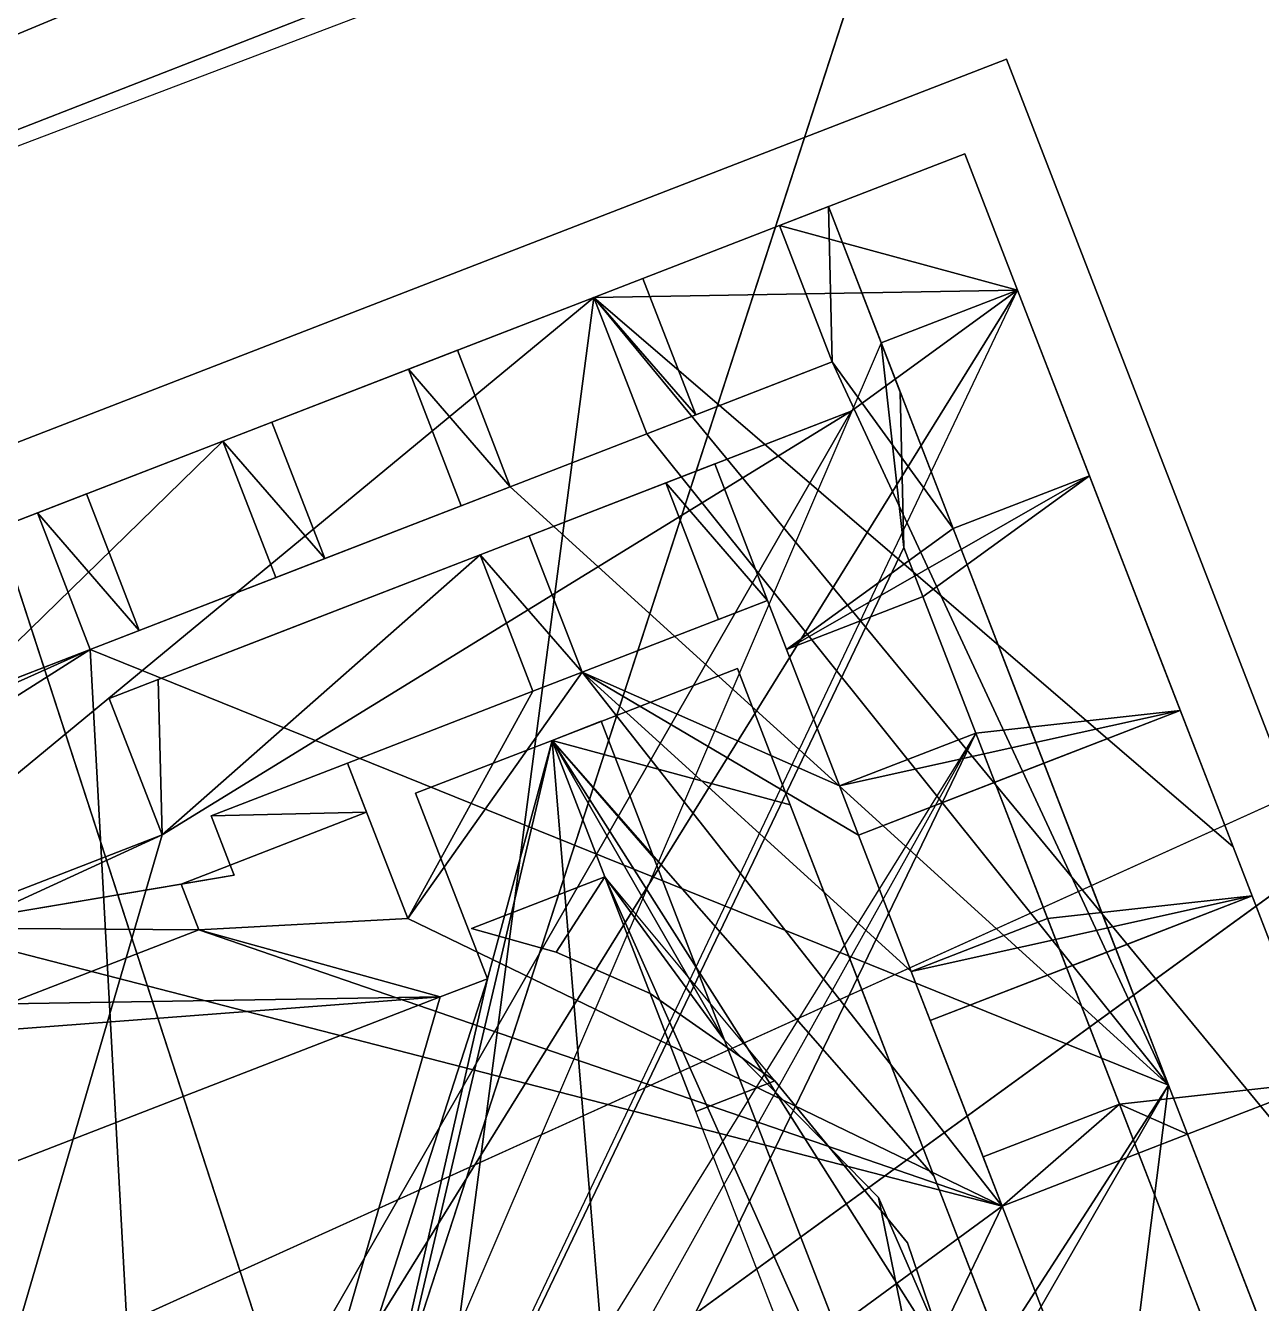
# Model space of a CAD drawing. Header units: metres. Extents: x -113 to 180, y -133 to 86.
# Drawn here: x 120.217 to 120.782, y 45.897 to 46.481 of the extents above; entities that cross this region are included whole.
import ezdxf

# ---------------------------------------------------------------- set-up
doc = ezdxf.new("R2010")
doc.units = ezdxf.units.M
for name, color, linetype, true_color in [('ACERA', 7, 'Continuous', 0xb9b3a6), ('ASFALTO', 7, 'Continuous', 0x4a4b4e), ('BORDILLO', 7, 'Continuous', 0xcfcac0), ('COPA', 7, 'Continuous', 0x4f7f4a)]:
    doc.layers.add(name, color=color, linetype=linetype, true_color=true_color)

msp = doc.modelspace()

# ---------------------------------------------------------------- linework, layer by layer
at = {"layer": 'ACERA'}
for points in [[(72.49342, 39.1486, 73.87171), (109.55781, 50.35848, 71.78796), (126.50847, 57.01641, 70.94765)], [(91.57341, 45.54293, 72.92899), (72.49342, 39.1486, 73.87171), (126.50847, 57.01641, 70.94765)], [(101.96038, 49.38044, 72.29626), (91.57341, 45.54293, 72.92899), (126.50847, 57.01641, 70.94765)], [(103.09775, 38.11919, 72.14243), (138.92901, 51.7671, 70.19543), (142.37574, 55.00692, 70.01166)], [(103.09775, 38.11919, 72.14243), (142.37574, 55.00692, 70.01166), (129.35348, 50.00244, 70.82169)], [(103.09775, 38.11919, 72.14243), (131.2366, 48.79555, 70.68593), (138.92901, 51.7671, 70.19543)], [(129.35348, 50.00244, 70.82169), (105.8202, 41.04454, 72.0143), (101.08349, 38.96424, 72.23164)], [(103.09775, 38.11919, 72.14243), (129.35348, 50.00244, 70.82169), (101.08349, 38.96424, 72.23164)], [(129.35348, 50.00244, 70.82169), (118.80366, 45.99784, 71.37813), (105.8202, 41.04454, 72.0143)], [(129.35348, 50.00244, 70.82169), (124.60346, 48.19962, 71.06756), (118.80366, 45.99784, 71.37813)], [(103.09775, 38.11919, 72.14243), (113.78716, 42.15039, 71.62823), (131.2366, 48.79555, 70.68593)], [(113.78716, 42.15039, 71.49823), (131.2366, 48.79555, 70.55593), (131.2366, 48.79555, 70.68593)], [(113.78716, 42.15039, 71.49823), (131.2366, 48.79555, 70.68593), (113.78716, 42.15039, 71.62823)], [(124.60346, 48.19962, 70.93756), (118.80366, 45.99784, 71.24813), (118.80366, 45.99784, 71.37813)], [(124.60346, 48.19962, 70.93756), (118.80366, 45.99784, 71.37813), (124.60346, 48.19962, 71.06756)], [(121.05231, 45.46789, 71.24231), (120.66582, 46.46594, 71.2752), (119.66777, 46.07945, 71.32792)], [(119.66777, 46.07945, 71.19792), (120.66582, 46.46594, 71.1452), (120.66582, 46.46594, 71.2752)], [(119.66777, 46.07945, 71.19792), (120.66582, 46.46594, 71.2752), (119.66777, 46.07945, 71.32792)], [(120.66582, 46.46594, 71.1452), (121.05231, 45.46789, 71.11231), (121.05231, 45.46789, 71.24231)], [(120.66582, 46.46594, 71.1452), (121.05231, 45.46789, 71.24231), (120.66582, 46.46594, 71.2752)], [(120.67087, 46.3603, 71.27377), (120.64671, 46.42268, 71.27582), (120.56188, 46.38983, 71.2803)], [(120.56188, 46.38983, 71.1503), (120.64671, 46.42268, 71.14582), (120.64671, 46.42268, 71.27582)], [(120.56188, 46.38983, 71.1503), (120.64671, 46.42268, 71.27582), (120.56188, 46.38983, 71.2803)], [(120.64671, 46.42268, 71.14582), (120.67087, 46.3603, 71.14377), (120.67087, 46.3603, 71.27377)], [(120.64671, 46.42268, 71.14582), (120.67087, 46.3603, 71.27377), (120.64671, 46.42268, 71.27582)], [(120.58433, 46.39852, 71.27912), (120.56188, 46.38983, 71.2803), (120.58603, 46.32745, 71.27825)], [(120.56188, 46.38983, 71.1503), (120.58433, 46.39852, 71.14912), (120.58433, 46.39852, 71.27912)], [(120.56188, 46.38983, 71.1503), (120.58433, 46.39852, 71.27912), (120.56188, 46.38983, 71.2803)], [(120.64134, 46.25131, 71.27427), (120.60849, 46.33614, 71.27706), (120.58433, 46.39852, 71.27912)], [(120.64134, 46.25131, 71.27427), (120.58433, 46.39852, 71.27912), (120.58603, 46.32745, 71.27825)], [(120.58433, 46.39852, 71.14912), (120.60849, 46.33614, 71.14706), (120.60849, 46.33614, 71.27706)], [(120.58433, 46.39852, 71.14912), (120.60849, 46.33614, 71.27706), (120.58433, 46.39852, 71.27912)], [(120.67087, 46.3603, 71.27377), (120.56188, 46.38983, 71.2803), (120.47704, 46.35697, 71.28478)], [(120.47704, 46.35697, 71.15478), (120.56188, 46.38983, 71.1503), (120.56188, 46.38983, 71.2803)], [(120.47704, 46.35697, 71.15478), (120.56188, 46.38983, 71.2803), (120.47704, 46.35697, 71.28478)], [(120.58603, 46.32745, 71.14825), (120.56188, 46.38983, 71.1503), (120.56188, 46.38983, 71.2803)], [(120.58603, 46.32745, 71.14825), (120.56188, 46.38983, 71.2803), (120.58603, 46.32745, 71.27825)], [(120.52365, 46.30329, 71.28154), (120.4995, 46.36567, 71.2836), (120.47704, 46.35697, 71.28478)], [(120.47704, 46.35697, 71.15478), (120.4995, 46.36567, 71.1536), (120.4995, 46.36567, 71.2836)], [(120.47704, 46.35697, 71.15478), (120.4995, 46.36567, 71.2836), (120.47704, 46.35697, 71.28478)], [(120.4995, 46.36567, 71.1536), (120.52365, 46.30329, 71.15154), (120.52365, 46.30329, 71.28154)], [(120.4995, 46.36567, 71.1536), (120.52365, 46.30329, 71.28154), (120.4995, 46.36567, 71.2836)], [(120.67087, 46.3603, 71.27377), (120.59473, 46.30499, 71.27751), (120.06835, 45.38957, 71.29757)], [(120.67087, 46.3603, 71.27377), (120.06835, 45.38957, 71.29757), (120.13175, 45.22584, 71.29218)], [(120.76942, 46.1058, 71.26538), (120.67087, 46.3603, 71.27377), (120.47704, 46.35697, 71.28478)], [(120.59473, 46.30499, 71.14751), (120.67087, 46.3603, 71.14377), (120.67087, 46.3603, 71.27377)], [(120.59473, 46.30499, 71.14751), (120.67087, 46.3603, 71.27377), (120.59473, 46.30499, 71.27751)], [(120.67087, 46.3603, 71.14377), (120.60849, 46.33614, 71.14706), (120.60849, 46.33614, 71.27706)], [(120.67087, 46.3603, 71.14377), (120.60849, 46.33614, 71.27706), (120.67087, 46.3603, 71.27377)], [(120.76942, 46.1058, 71.26538), (120.70372, 46.27546, 71.27097), (120.67087, 46.3603, 71.27377)], [(120.67087, 46.3603, 71.14377), (120.70372, 46.27546, 71.14097), (120.70372, 46.27546, 71.27097)], [(120.67087, 46.3603, 71.14377), (120.70372, 46.27546, 71.27097), (120.67087, 46.3603, 71.27377)], [(120.47704, 46.35697, 71.28478), (120.30737, 46.29127, 71.29375), (119.80959, 45.80584, 71.31686)], [(119.80959, 45.80584, 71.31686), (120.32787, 45.22322, 71.28097), (120.47704, 46.35697, 71.28478)], [(120.47704, 46.35697, 71.28478), (120.39221, 46.32412, 71.28926), (120.30737, 46.29127, 71.29375)], [(120.32787, 45.22322, 71.28097), (120.84479, 45.91118, 71.25897), (120.47704, 46.35697, 71.28478)], [(120.39221, 46.32412, 71.15926), (120.47704, 46.35697, 71.15478), (120.47704, 46.35697, 71.28478)], [(120.39221, 46.32412, 71.15926), (120.47704, 46.35697, 71.28478), (120.39221, 46.32412, 71.28926)], [(120.84479, 45.91118, 71.25897), (120.76942, 46.1058, 71.26538), (120.47704, 46.35697, 71.28478)], [(120.52365, 46.30329, 71.28154), (120.47704, 46.35697, 71.28478), (120.5012, 46.2946, 71.28273)], [(120.5012, 46.2946, 71.15273), (120.47704, 46.35697, 71.15478), (120.47704, 46.35697, 71.28478)], [(120.5012, 46.2946, 71.15273), (120.47704, 46.35697, 71.28478), (120.5012, 46.2946, 71.28273)], [(120.61888, 46.24261, 71.27545), (120.60849, 46.33614, 71.27706), (120.13175, 45.22584, 71.29218)], [(120.60849, 46.33614, 71.14706), (120.64134, 46.25131, 71.14427), (120.64134, 46.25131, 71.27427)], [(120.60849, 46.33614, 71.14706), (120.64134, 46.25131, 71.27427), (120.60849, 46.33614, 71.27706)], [(120.61888, 46.24261, 71.27545), (120.61718, 46.31369, 71.27632), (120.60849, 46.33614, 71.27706)], [(120.60849, 46.33614, 71.14706), (120.61718, 46.31369, 71.14632), (120.61718, 46.31369, 71.27632)], [(120.60849, 46.33614, 71.14706), (120.61718, 46.31369, 71.27632), (120.60849, 46.33614, 71.27706)], [(120.43882, 46.27044, 71.28602), (120.41466, 46.33282, 71.28808), (120.39221, 46.32412, 71.28926)], [(120.39221, 46.32412, 71.15926), (120.41466, 46.33282, 71.15808), (120.41466, 46.33282, 71.28808)], [(120.39221, 46.32412, 71.15926), (120.41466, 46.33282, 71.28808), (120.39221, 46.32412, 71.28926)], [(120.41466, 46.33282, 71.15808), (120.43882, 46.27044, 71.15602), (120.43882, 46.27044, 71.28602)], [(120.41466, 46.33282, 71.15808), (120.43882, 46.27044, 71.28602), (120.41466, 46.33282, 71.28808)], [(120.30737, 46.29127, 71.16375), (120.39221, 46.32412, 71.15926), (120.39221, 46.32412, 71.28926)], [(120.30737, 46.29127, 71.16375), (120.39221, 46.32412, 71.28926), (120.30737, 46.29127, 71.29375)], [(120.43882, 46.27044, 71.28602), (120.39221, 46.32412, 71.28926), (120.41636, 46.26174, 71.28721)], [(120.41636, 46.26174, 71.15721), (120.39221, 46.32412, 71.15926), (120.39221, 46.32412, 71.28926)], [(120.41636, 46.26174, 71.15721), (120.39221, 46.32412, 71.28926), (120.41636, 46.26174, 71.28721)], [(120.58603, 46.32745, 71.27825), (120.52365, 46.30329, 71.28154), (120.5012, 46.2946, 71.28273)], [(120.73989, 45.99681, 71.26588), (120.58603, 46.32745, 71.27825), (120.5012, 46.2946, 71.28273)], [(120.52365, 46.30329, 71.15154), (120.58603, 46.32745, 71.14825), (120.58603, 46.32745, 71.27825)], [(120.52365, 46.30329, 71.15154), (120.58603, 46.32745, 71.27825), (120.52365, 46.30329, 71.28154)], [(120.73989, 45.99681, 71.26588), (120.64134, 46.25131, 71.27427), (120.58603, 46.32745, 71.27825)], [(120.61718, 46.31369, 71.14632), (120.61888, 46.24261, 71.14545), (120.61888, 46.24261, 71.27545)], [(120.61718, 46.31369, 71.14632), (120.61888, 46.24261, 71.27545), (120.61718, 46.31369, 71.27632)], [(120.59473, 46.30499, 71.27751), (120.27955, 46.11121, 71.29337), (120.06835, 45.38957, 71.29757)], [(120.59473, 46.30499, 71.27751), (120.42506, 46.23929, 71.28647), (120.27955, 46.11121, 71.29337)], [(120.59473, 46.30499, 71.27751), (120.50989, 46.27214, 71.28199), (120.42506, 46.23929, 71.28647)], [(120.50989, 46.27214, 71.15199), (120.59473, 46.30499, 71.14751), (120.59473, 46.30499, 71.27751)], [(120.50989, 46.27214, 71.15199), (120.59473, 46.30499, 71.27751), (120.50989, 46.27214, 71.28199)], [(120.35398, 46.23759, 71.2905), (120.32983, 46.29997, 71.29256), (120.30737, 46.29127, 71.29375)], [(120.30737, 46.29127, 71.16375), (120.32983, 46.29997, 71.16256), (120.32983, 46.29997, 71.29256)], [(120.30737, 46.29127, 71.16375), (120.32983, 46.29997, 71.29256), (120.30737, 46.29127, 71.29375)], [(120.32983, 46.29997, 71.16256), (120.35398, 46.23759, 71.1605), (120.35398, 46.23759, 71.2905)], [(120.32983, 46.29997, 71.16256), (120.35398, 46.23759, 71.2905), (120.32983, 46.29997, 71.29256)], [(120.73989, 45.99681, 71.26588), (120.5012, 46.2946, 71.28273), (120.43882, 46.27044, 71.28602)], [(120.43882, 46.27044, 71.15602), (120.5012, 46.2946, 71.15273), (120.5012, 46.2946, 71.28273)], [(120.43882, 46.27044, 71.15602), (120.5012, 46.2946, 71.28273), (120.43882, 46.27044, 71.28602)], [(120.30737, 46.29127, 71.29375), (120.11275, 46.21591, 71.30402), (119.80959, 45.80584, 71.31686)], [(120.30737, 46.29127, 71.29375), (120.22254, 46.25842, 71.29823), (120.11275, 46.21591, 71.30402)], [(120.22254, 46.25842, 71.16823), (120.30737, 46.29127, 71.16375), (120.30737, 46.29127, 71.29375)], [(120.22254, 46.25842, 71.16823), (120.30737, 46.29127, 71.29375), (120.22254, 46.25842, 71.29823)], [(120.35398, 46.23759, 71.2905), (120.30737, 46.29127, 71.29375), (120.33153, 46.22889, 71.29169)], [(120.33153, 46.22889, 71.16169), (120.30737, 46.29127, 71.16375), (120.30737, 46.29127, 71.29375)], [(120.33153, 46.22889, 71.16169), (120.30737, 46.29127, 71.29375), (120.33153, 46.22889, 71.29169)], [(120.5565, 46.21846, 71.27875), (120.53235, 46.28084, 71.2808), (120.50989, 46.27214, 71.28199)], [(120.53235, 46.28084, 71.1508), (120.50989, 46.27214, 71.15199), (120.50989, 46.27214, 71.28199)], [(120.53235, 46.28084, 71.1508), (120.50989, 46.27214, 71.28199), (120.53235, 46.28084, 71.2808)], [(120.5565, 46.21846, 71.14875), (120.53235, 46.28084, 71.1508), (120.53235, 46.28084, 71.2808)], [(120.5565, 46.21846, 71.14875), (120.53235, 46.28084, 71.2808), (120.5565, 46.21846, 71.27875)], [(120.42506, 46.23929, 71.15647), (120.50989, 46.27214, 71.15199), (120.50989, 46.27214, 71.28199)], [(120.42506, 46.23929, 71.15647), (120.50989, 46.27214, 71.28199), (120.42506, 46.23929, 71.28647)], [(120.50989, 46.27214, 71.28199), (120.53405, 46.20976, 71.27993), (120.5565, 46.21846, 71.27875)], [(120.50989, 46.27214, 71.15199), (120.53405, 46.20976, 71.14993), (120.53405, 46.20976, 71.27993)], [(120.50989, 46.27214, 71.15199), (120.53405, 46.20976, 71.27993), (120.50989, 46.27214, 71.28199)], [(120.70372, 46.27546, 71.27097), (120.64134, 46.25131, 71.27427), (120.5652, 46.196, 71.27801)], [(120.5652, 46.196, 71.27801), (120.62758, 46.22016, 71.27471), (120.70372, 46.27546, 71.27097)], [(120.62758, 46.22016, 71.14471), (120.70372, 46.27546, 71.14097), (120.70372, 46.27546, 71.27097)], [(120.62758, 46.22016, 71.14471), (120.70372, 46.27546, 71.27097), (120.62758, 46.22016, 71.27471)], [(120.70372, 46.27546, 71.14097), (120.64134, 46.25131, 71.14427), (120.64134, 46.25131, 71.27427)], [(120.70372, 46.27546, 71.14097), (120.64134, 46.25131, 71.27427), (120.70372, 46.27546, 71.27097)], [(120.76942, 46.1058, 71.26538), (120.73657, 46.19063, 71.26817), (120.70372, 46.27546, 71.27097)], [(120.70372, 46.27546, 71.14097), (120.73657, 46.19063, 71.13817), (120.73657, 46.19063, 71.26817)], [(120.70372, 46.27546, 71.14097), (120.73657, 46.19063, 71.26817), (120.70372, 46.27546, 71.27097)], [(120.26915, 46.20474, 71.29498), (120.24499, 46.26712, 71.29704), (120.22254, 46.25842, 71.29823)], [(120.22254, 46.25842, 71.16823), (120.24499, 46.26712, 71.16704), (120.24499, 46.26712, 71.29704)], [(120.22254, 46.25842, 71.16823), (120.24499, 46.26712, 71.29704), (120.22254, 46.25842, 71.29823)], [(120.24499, 46.26712, 71.16704), (120.26915, 46.20474, 71.16498), (120.26915, 46.20474, 71.29498)], [(120.24499, 46.26712, 71.16704), (120.26915, 46.20474, 71.29498), (120.24499, 46.26712, 71.29704)], [(120.43882, 46.27044, 71.28602), (120.26915, 46.20474, 71.29498), (120.24669, 46.19604, 71.29617)], [(120.73989, 45.99681, 71.26588), (120.43882, 46.27044, 71.28602), (120.24669, 46.19604, 71.29617)], [(120.43882, 46.27044, 71.28602), (120.35398, 46.23759, 71.2905), (120.26915, 46.20474, 71.29498)], [(120.43882, 46.27044, 71.28602), (120.41636, 46.26174, 71.28721), (120.35398, 46.23759, 71.2905)], [(120.35398, 46.23759, 71.1605), (120.41636, 46.26174, 71.15721), (120.41636, 46.26174, 71.28721)], [(120.35398, 46.23759, 71.1605), (120.41636, 46.26174, 71.28721), (120.35398, 46.23759, 71.2905)], [(120.11275, 46.21591, 71.17402), (120.22254, 46.25842, 71.16823), (120.22254, 46.25842, 71.29823)], [(120.11275, 46.21591, 71.17402), (120.22254, 46.25842, 71.29823), (120.11275, 46.21591, 71.30402)], [(120.26915, 46.20474, 71.29498), (120.22254, 46.25842, 71.29823), (120.24669, 46.19604, 71.29617)], [(120.24669, 46.19604, 71.16617), (120.22254, 46.25842, 71.16823), (120.22254, 46.25842, 71.29823)], [(120.24669, 46.19604, 71.16617), (120.22254, 46.25842, 71.29823), (120.24669, 46.19604, 71.29617)], [(120.47167, 46.18561, 71.28323), (120.44751, 46.24798, 71.28528), (120.42506, 46.23929, 71.28647)], [(120.42506, 46.23929, 71.15647), (120.44751, 46.24798, 71.15528), (120.44751, 46.24798, 71.28528)], [(120.42506, 46.23929, 71.15647), (120.44751, 46.24798, 71.28528), (120.42506, 46.23929, 71.28647)], [(120.44751, 46.24798, 71.15528), (120.47167, 46.18561, 71.15323), (120.47167, 46.18561, 71.28323)], [(120.44751, 46.24798, 71.15528), (120.47167, 46.18561, 71.28323), (120.44751, 46.24798, 71.28528)], [(120.64134, 46.25131, 71.14427), (120.5652, 46.196, 71.14801), (120.5652, 46.196, 71.27801)], [(120.64134, 46.25131, 71.14427), (120.5652, 46.196, 71.27801), (120.64134, 46.25131, 71.27427)], [(120.73989, 45.99681, 71.26588), (120.67419, 46.16647, 71.27147), (120.64134, 46.25131, 71.27427)], [(120.64134, 46.25131, 71.14427), (120.67419, 46.16647, 71.14147), (120.67419, 46.16647, 71.27147)], [(120.64134, 46.25131, 71.14427), (120.67419, 46.16647, 71.27147), (120.64134, 46.25131, 71.27427)], [(120.65173, 46.15778, 71.27266), (120.61888, 46.24261, 71.27545), (120.13175, 45.22584, 71.29218)], [(120.61888, 46.24261, 71.14545), (120.65173, 46.15778, 71.14266), (120.65173, 46.15778, 71.27266)], [(120.61888, 46.24261, 71.14545), (120.65173, 46.15778, 71.27266), (120.61888, 46.24261, 71.27545)], [(120.35398, 46.23759, 71.2905), (120.33153, 46.22889, 71.29169), (120.26915, 46.20474, 71.29498)], [(120.42506, 46.23929, 71.28647), (120.34022, 46.20644, 71.29095), (120.27785, 46.18228, 71.29424)], [(120.42506, 46.23929, 71.28647), (120.27785, 46.18228, 71.29424), (120.27955, 46.11121, 71.29337)], [(120.34022, 46.20644, 71.16095), (120.42506, 46.23929, 71.15647), (120.42506, 46.23929, 71.28647)], [(120.34022, 46.20644, 71.16095), (120.42506, 46.23929, 71.28647), (120.34022, 46.20644, 71.29095)], [(120.47167, 46.18561, 71.28323), (120.42506, 46.23929, 71.28647), (120.44921, 46.17691, 71.28441)], [(120.44921, 46.17691, 71.15441), (120.42506, 46.23929, 71.15647), (120.42506, 46.23929, 71.28647)], [(120.44921, 46.17691, 71.15441), (120.42506, 46.23929, 71.28647), (120.44921, 46.17691, 71.28441)], [(120.26915, 46.20474, 71.16498), (120.33153, 46.22889, 71.16169), (120.33153, 46.22889, 71.29169)], [(120.26915, 46.20474, 71.16498), (120.33153, 46.22889, 71.29169), (120.26915, 46.20474, 71.29498)], [(120.58936, 46.13362, 71.27595), (120.5565, 46.21846, 71.27875), (120.47167, 46.18561, 71.28323)], [(120.47167, 46.18561, 71.15323), (120.5565, 46.21846, 71.14875), (120.5565, 46.21846, 71.27875)], [(120.47167, 46.18561, 71.15323), (120.5565, 46.21846, 71.27875), (120.47167, 46.18561, 71.28323)], [(120.53405, 46.20976, 71.14993), (120.5565, 46.21846, 71.14875), (120.5565, 46.21846, 71.27875)], [(120.53405, 46.20976, 71.14993), (120.5565, 46.21846, 71.27875), (120.53405, 46.20976, 71.27993)], [(120.5565, 46.21846, 71.14875), (120.58936, 46.13362, 71.14595), (120.58936, 46.13362, 71.27595)], [(120.5565, 46.21846, 71.14875), (120.58936, 46.13362, 71.27595), (120.5565, 46.21846, 71.27875)], [(120.5652, 46.196, 71.14801), (120.62758, 46.22016, 71.14471), (120.62758, 46.22016, 71.27471)], [(120.5652, 46.196, 71.14801), (120.62758, 46.22016, 71.27471), (120.5652, 46.196, 71.27801)], [(120.27785, 46.18228, 71.16424), (120.34022, 46.20644, 71.16095), (120.34022, 46.20644, 71.29095)], [(120.27785, 46.18228, 71.16424), (120.34022, 46.20644, 71.29095), (120.27785, 46.18228, 71.29424)], [(120.24669, 46.19604, 71.29617), (120.05207, 46.12068, 71.30645), (119.73519, 45.99796, 71.32319)], [(120.24669, 46.19604, 71.29617), (119.73519, 45.99796, 71.32319), (119.82872, 46.00836, 71.31797)], [(120.24669, 46.19604, 71.29617), (119.82872, 46.00836, 71.31797), (119.85288, 45.94598, 71.31591)], [(120.24669, 46.19604, 71.29617), (119.85288, 45.94598, 71.31591), (120.29502, 45.30806, 71.28376)], [(120.24669, 46.19604, 71.29617), (120.13691, 46.15353, 71.30197), (120.05207, 46.12068, 71.30645)], [(120.13691, 46.15353, 71.17197), (120.24669, 46.19604, 71.16617), (120.24669, 46.19604, 71.29617)], [(120.13691, 46.15353, 71.17197), (120.24669, 46.19604, 71.29617), (120.13691, 46.15353, 71.30197)], [(120.29502, 45.30806, 71.28376), (120.73989, 45.99681, 71.26588), (120.24669, 46.19604, 71.29617)], [(120.73657, 46.19063, 71.13817), (120.76942, 46.1058, 71.13538), (120.76942, 46.1058, 71.26538)], [(120.73657, 46.19063, 71.13817), (120.76942, 46.1058, 71.26538), (120.73657, 46.19063, 71.26817)], [(120.47167, 46.18561, 71.28323), (120.44921, 46.17691, 71.28441), (120.3919, 46.073, 71.28655)], [(120.66376, 45.9415, 71.26962), (120.47167, 46.18561, 71.28323), (120.3919, 46.073, 71.28655)], [(120.5669, 46.12493, 71.27714), (120.54274, 46.18731, 71.27919), (120.45791, 46.15445, 71.28367)], [(120.45791, 46.15445, 71.15367), (120.54274, 46.18731, 71.14919), (120.54274, 46.18731, 71.27919)], [(120.45791, 46.15445, 71.15367), (120.54274, 46.18731, 71.27919), (120.45791, 46.15445, 71.28367)], [(120.59805, 46.11117, 71.27521), (120.58936, 46.13362, 71.27595), (120.47167, 46.18561, 71.28323)], [(120.62221, 46.04879, 71.27315), (120.59805, 46.11117, 71.27521), (120.47167, 46.18561, 71.28323)], [(120.66376, 45.9415, 71.26962), (120.62221, 46.04879, 71.27315), (120.47167, 46.18561, 71.28323)], [(120.54274, 46.18731, 71.14919), (120.5669, 46.12493, 71.14714), (120.5669, 46.12493, 71.27714)], [(120.54274, 46.18731, 71.14919), (120.5669, 46.12493, 71.27714), (120.54274, 46.18731, 71.27919)], [(120.27785, 46.18228, 71.29424), (120.25539, 46.17358, 71.29543), (120.27955, 46.11121, 71.29337)], [(120.25539, 46.17358, 71.16543), (120.27785, 46.18228, 71.16424), (120.27785, 46.18228, 71.29424)], [(120.25539, 46.17358, 71.16543), (120.27785, 46.18228, 71.29424), (120.25539, 46.17358, 71.29543)], [(120.27955, 46.11121, 71.16337), (120.25539, 46.17358, 71.16543), (120.25539, 46.17358, 71.29543)], [(120.27955, 46.11121, 71.16337), (120.25539, 46.17358, 71.29543), (120.27955, 46.11121, 71.29337)], [(120.44921, 46.17691, 71.28441), (120.36438, 46.14406, 71.28889), (120.3919, 46.073, 71.28655)], [(120.36438, 46.14406, 71.15889), (120.44921, 46.17691, 71.15441), (120.44921, 46.17691, 71.28441)], [(120.36438, 46.14406, 71.15889), (120.44921, 46.17691, 71.28441), (120.36438, 46.14406, 71.28889)], [(120.74527, 46.16817, 71.26743), (120.65173, 46.15778, 71.27266), (120.58936, 46.13362, 71.27595)], [(120.59805, 46.11117, 71.27521), (120.74527, 46.16817, 71.26743), (120.58936, 46.13362, 71.27595)], [(120.59805, 46.11117, 71.27521), (120.68289, 46.14402, 71.27073), (120.74527, 46.16817, 71.26743)], [(120.65173, 46.15778, 71.14266), (120.74527, 46.16817, 71.13743), (120.74527, 46.16817, 71.26743)], [(120.65173, 46.15778, 71.14266), (120.74527, 46.16817, 71.26743), (120.65173, 46.15778, 71.27266)], [(120.73989, 45.99681, 71.26588), (120.70704, 46.08164, 71.26867), (120.67419, 46.16647, 71.27147)], [(120.67419, 46.16647, 71.14147), (120.70704, 46.08164, 71.13867), (120.70704, 46.08164, 71.26867)], [(120.67419, 46.16647, 71.14147), (120.70704, 46.08164, 71.26867), (120.67419, 46.16647, 71.27147)], [(120.74527, 46.16817, 71.13743), (120.68289, 46.14402, 71.14073), (120.68289, 46.14402, 71.27073)], [(120.74527, 46.16817, 71.13743), (120.68289, 46.14402, 71.27073), (120.74527, 46.16817, 71.26743)], [(120.50452, 46.10077, 71.28043), (120.48037, 46.16315, 71.28249), (120.45791, 46.15445, 71.28367)], [(120.45791, 46.15445, 71.15367), (120.48037, 46.16315, 71.15249), (120.48037, 46.16315, 71.28249)], [(120.45791, 46.15445, 71.15367), (120.48037, 46.16315, 71.28249), (120.45791, 46.15445, 71.28367)], [(120.48037, 46.16315, 71.15249), (120.50452, 46.10077, 71.15043), (120.50452, 46.10077, 71.28043)], [(120.48037, 46.16315, 71.15249), (120.50452, 46.10077, 71.28043), (120.48037, 46.16315, 71.28249)], [(120.04921, 45.18705, 71.29646), (120.27087, 45.37044, 71.28582), (120.65173, 46.15778, 71.27266)], [(120.27087, 45.37044, 71.28582), (120.82566, 45.70865, 71.25785), (120.65173, 46.15778, 71.27266)], [(120.29904, 45.4789, 71.28539), (120.51108, 45.5133, 71.27367), (120.45791, 46.15445, 71.28367)], [(120.29904, 45.4789, 71.28539), (120.45791, 46.15445, 71.28367), (120.42838, 46.04546, 71.28417)], [(120.45791, 46.15445, 71.28367), (120.39553, 46.1303, 71.28697), (120.42838, 46.04546, 71.28417)], [(120.39553, 46.1303, 71.15697), (120.45791, 46.15445, 71.15367), (120.45791, 46.15445, 71.28367)], [(120.39553, 46.1303, 71.15697), (120.45791, 46.15445, 71.28367), (120.39553, 46.1303, 71.28697)], [(120.6326, 45.95526, 71.27155), (120.5669, 46.12493, 71.27714), (120.45791, 46.15445, 71.28367)], [(120.70797, 45.76064, 71.26513), (120.6326, 45.95526, 71.27155), (120.45791, 46.15445, 71.28367)], [(120.51108, 45.5133, 71.27367), (120.70797, 45.76064, 71.26513), (120.45791, 46.15445, 71.28367)], [(120.53685, 46.01729, 71.27768), (120.50452, 46.10077, 71.28043), (120.45791, 46.15445, 71.28367)], [(120.53685, 46.01729, 71.27768), (120.45791, 46.15445, 71.28367), (120.48207, 46.09208, 71.28162)], [(120.48207, 46.09208, 71.15162), (120.45791, 46.15445, 71.15367), (120.45791, 46.15445, 71.28367)], [(120.48207, 46.09208, 71.15162), (120.45791, 46.15445, 71.28367), (120.48207, 46.09208, 71.28162)], [(120.58936, 46.13362, 71.14595), (120.65173, 46.15778, 71.14266), (120.65173, 46.15778, 71.27266)], [(120.58936, 46.13362, 71.14595), (120.65173, 46.15778, 71.27266), (120.58936, 46.13362, 71.27595)], [(120.75995, 45.87832, 71.26345), (120.68459, 46.07294, 71.26986), (120.65173, 46.15778, 71.27266)], [(120.82566, 45.70865, 71.25785), (120.75995, 45.87832, 71.26345), (120.65173, 46.15778, 71.27266)], [(120.65173, 46.15778, 71.14266), (120.68459, 46.07294, 71.13986), (120.68459, 46.07294, 71.26986)], [(120.65173, 46.15778, 71.14266), (120.68459, 46.07294, 71.26986), (120.65173, 46.15778, 71.27266)], [(120.37308, 46.1216, 71.28815), (120.36438, 46.14406, 71.28889), (120.302, 46.1199, 71.29219)], [(120.36438, 46.14406, 71.15889), (120.302, 46.1199, 71.16219), (120.302, 46.1199, 71.29219)], [(120.36438, 46.14406, 71.15889), (120.302, 46.1199, 71.29219), (120.36438, 46.14406, 71.28889)], [(120.37308, 46.1216, 71.15815), (120.36438, 46.14406, 71.15889), (120.36438, 46.14406, 71.28889)], [(120.37308, 46.1216, 71.15815), (120.36438, 46.14406, 71.28889), (120.37308, 46.1216, 71.28815)], [(120.3919, 46.073, 71.15655), (120.36438, 46.14406, 71.15889), (120.36438, 46.14406, 71.28889)], [(120.3919, 46.073, 71.15655), (120.36438, 46.14406, 71.28889), (120.3919, 46.073, 71.28655)], [(120.68289, 46.14402, 71.14073), (120.59805, 46.11117, 71.14521), (120.59805, 46.11117, 71.27521)], [(120.68289, 46.14402, 71.14073), (120.59805, 46.11117, 71.27521), (120.68289, 46.14402, 71.27073)], [(120.42838, 46.04546, 71.15417), (120.39553, 46.1303, 71.15697), (120.39553, 46.1303, 71.28697)], [(120.42838, 46.04546, 71.15417), (120.39553, 46.1303, 71.28697), (120.42838, 46.04546, 71.28417)], [(120.6326, 45.95526, 71.27155), (120.59975, 46.04009, 71.27434), (120.5669, 46.12493, 71.27714)], [(120.5669, 46.12493, 71.14714), (120.59975, 46.04009, 71.14434), (120.59975, 46.04009, 71.27434)], [(120.5669, 46.12493, 71.14714), (120.59975, 46.04009, 71.27434), (120.5669, 46.12493, 71.27714)], [(120.302, 46.1199, 71.29219), (120.3107, 46.09745, 71.29145), (120.37308, 46.1216, 71.28815)], [(120.302, 46.1199, 71.16219), (120.3107, 46.09745, 71.16145), (120.3107, 46.09745, 71.29145)], [(120.302, 46.1199, 71.16219), (120.3107, 46.09745, 71.29145), (120.302, 46.1199, 71.29219)], [(120.3107, 46.09745, 71.16145), (120.37308, 46.1216, 71.15815), (120.37308, 46.1216, 71.28815)], [(120.3107, 46.09745, 71.16145), (120.37308, 46.1216, 71.28815), (120.3107, 46.09745, 71.29145)], [(120.27955, 46.11121, 71.29337), (120.19222, 46.07739, 71.29799), (119.92395, 45.94768, 71.31188)], [(120.27955, 46.11121, 71.29337), (119.92395, 45.94768, 71.31188), (120.06835, 45.38957, 71.29757)], [(120.19222, 46.07739, 71.16799), (120.27955, 46.11121, 71.16337), (120.27955, 46.11121, 71.29337)], [(120.19222, 46.07739, 71.16799), (120.27955, 46.11121, 71.29337), (120.19222, 46.07739, 71.29799)], [(120.59805, 46.11117, 71.14521), (120.62221, 46.04879, 71.14315), (120.62221, 46.04879, 71.27315)], [(120.59805, 46.11117, 71.14521), (120.62221, 46.04879, 71.27315), (120.59805, 46.11117, 71.27521)], [(120.84479, 45.91118, 71.25897), (120.80227, 46.02096, 71.26258), (120.76942, 46.1058, 71.26538)], [(120.76942, 46.1058, 71.13538), (120.80227, 46.02096, 71.13258), (120.80227, 46.02096, 71.26258)], [(120.76942, 46.1058, 71.13538), (120.80227, 46.02096, 71.26258), (120.76942, 46.1058, 71.26538)], [(120.3107, 46.09745, 71.16145), (120.28824, 46.08875, 71.16263), (120.28824, 46.08875, 71.29263)], [(120.3107, 46.09745, 71.16145), (120.28824, 46.08875, 71.29263), (120.3107, 46.09745, 71.29145)], [(120.31248, 46.09285, 71.1613), (120.3107, 46.09745, 71.16145), (120.3107, 46.09745, 71.29145)], [(120.31248, 46.09285, 71.1613), (120.3107, 46.09745, 71.29145), (120.31248, 46.09285, 71.2913)], [(120.50452, 46.10077, 71.15043), (120.53685, 46.01729, 71.14768), (120.53685, 46.01729, 71.27768)], [(120.50452, 46.10077, 71.15043), (120.53685, 46.01729, 71.27768), (120.50452, 46.10077, 71.28043)], [(120.31248, 46.09285, 71.2913), (120.16976, 46.06869, 71.29917), (120.28824, 46.08875, 71.29263)], [(120.16976, 46.06869, 71.16917), (120.31248, 46.09285, 71.1613), (120.31248, 46.09285, 71.2913)], [(120.16976, 46.06869, 71.16917), (120.31248, 46.09285, 71.2913), (120.16976, 46.06869, 71.29917)], [(120.48207, 46.09208, 71.28162), (120.42104, 46.06844, 71.28484), (120.45986, 46.05765, 71.28251)], [(120.42104, 46.06844, 71.15484), (120.48207, 46.09208, 71.15162), (120.48207, 46.09208, 71.28162)], [(120.42104, 46.06844, 71.15484), (120.48207, 46.09208, 71.28162), (120.42104, 46.06844, 71.28484)], [(120.48207, 46.09208, 71.28162), (120.45986, 46.05765, 71.28251), (120.50273, 46.03872, 71.27986)], [(120.48207, 46.09208, 71.28162), (120.50273, 46.03872, 71.27986), (120.55984, 45.99881, 71.27617)], [(120.67844, 45.65165, 71.26563), (120.53685, 46.01729, 71.27768), (120.48207, 46.09208, 71.28162)], [(120.64402, 45.67385, 71.26783), (120.67844, 45.65165, 71.26563), (120.48207, 46.09208, 71.28162)], [(120.16976, 46.06869, 71.29917), (120.29633, 46.06787, 71.29195), (120.28824, 46.08875, 71.29263)], [(120.28824, 46.08875, 71.16263), (120.29633, 46.06787, 71.16195), (120.29633, 46.06787, 71.29195)], [(120.28824, 46.08875, 71.16263), (120.29633, 46.06787, 71.29195), (120.28824, 46.08875, 71.29263)], [(119.66777, 46.07945, 71.32792), (120.05426, 45.0814, 71.29503), (121.05231, 45.46789, 71.24231)], [(120.77812, 46.08334, 71.26464), (120.68459, 46.07294, 71.26986), (120.62221, 46.04879, 71.27315)], [(120.6309, 46.02633, 71.27241), (120.77812, 46.08334, 71.26464), (120.62221, 46.04879, 71.27315)], [(120.6309, 46.02633, 71.27241), (120.71574, 46.05918, 71.26793), (120.77812, 46.08334, 71.26464)], [(120.68459, 46.07294, 71.13986), (120.77812, 46.08334, 71.13464), (120.77812, 46.08334, 71.26464)], [(120.68459, 46.07294, 71.13986), (120.77812, 46.08334, 71.26464), (120.68459, 46.07294, 71.26986)], [(120.70704, 46.08164, 71.13867), (120.73989, 45.99681, 71.13588), (120.73989, 45.99681, 71.26588)], [(120.70704, 46.08164, 71.13867), (120.73989, 45.99681, 71.26588), (120.70704, 46.08164, 71.26867)], [(120.77812, 46.08334, 71.13464), (120.71574, 46.05918, 71.13793), (120.71574, 46.05918, 71.26793)], [(120.77812, 46.08334, 71.13464), (120.71574, 46.05918, 71.26793), (120.77812, 46.08334, 71.26464)], [(120.66376, 45.9415, 71.26962), (120.3919, 46.073, 71.28655), (120.29633, 46.06787, 71.29195)], [(120.29633, 46.06787, 71.16195), (120.3919, 46.073, 71.15655), (120.3919, 46.073, 71.28655)], [(120.29633, 46.06787, 71.16195), (120.3919, 46.073, 71.28655), (120.29633, 46.06787, 71.29195)], [(120.62221, 46.04879, 71.14315), (120.68459, 46.07294, 71.13986), (120.68459, 46.07294, 71.26986)], [(120.62221, 46.04879, 71.14315), (120.68459, 46.07294, 71.26986), (120.62221, 46.04879, 71.27315)], [(120.75995, 45.87832, 71.26345), (120.71744, 45.98811, 71.26706), (120.68459, 46.07294, 71.26986)], [(120.68459, 46.07294, 71.13986), (120.71744, 45.98811, 71.13706), (120.71744, 45.98811, 71.26706)], [(120.68459, 46.07294, 71.13986), (120.71744, 45.98811, 71.26706), (120.68459, 46.07294, 71.26986)], [(120.16976, 46.06869, 71.29917), (120.08918, 45.52101, 71.29782), (120.66376, 45.9415, 71.26962)], [(120.16976, 46.06869, 71.29917), (120.66376, 45.9415, 71.26962), (120.29633, 46.06787, 71.29195)], [(120.40683, 46.03712, 71.28531), (120.29633, 46.06787, 71.29195), (120.209, 46.03405, 71.29656)], [(120.209, 46.03405, 71.16656), (120.29633, 46.06787, 71.16195), (120.29633, 46.06787, 71.29195)], [(120.209, 46.03405, 71.16656), (120.29633, 46.06787, 71.29195), (120.209, 46.03405, 71.29656)], [(120.29633, 46.06787, 71.16195), (120.40683, 46.03712, 71.15531), (120.40683, 46.03712, 71.28531)], [(120.29633, 46.06787, 71.16195), (120.40683, 46.03712, 71.28531), (120.29633, 46.06787, 71.29195)], [(120.45986, 46.05765, 71.15251), (120.42104, 46.06844, 71.15484), (120.42104, 46.06844, 71.28484)], [(120.45986, 46.05765, 71.15251), (120.42104, 46.06844, 71.28484), (120.45986, 46.05765, 71.28251)], [(120.50273, 46.03872, 71.14986), (120.45986, 46.05765, 71.15251), (120.45986, 46.05765, 71.28251)], [(120.50273, 46.03872, 71.14986), (120.45986, 46.05765, 71.28251), (120.50273, 46.03872, 71.27986)], [(120.71574, 46.05918, 71.13793), (120.6309, 46.02633, 71.14241), (120.6309, 46.02633, 71.27241)], [(120.71574, 46.05918, 71.13793), (120.6309, 46.02633, 71.27241), (120.71574, 46.05918, 71.26793)], [(120.42838, 46.04546, 71.28417), (120.40683, 46.03712, 71.28531), (120.23802, 45.45527, 71.28861)], [(120.23802, 45.45527, 71.28861), (120.29904, 45.4789, 71.28539), (120.42838, 46.04546, 71.28417)], [(120.40683, 46.03712, 71.15531), (120.42838, 46.04546, 71.15417), (120.42838, 46.04546, 71.28417)], [(120.40683, 46.03712, 71.15531), (120.42838, 46.04546, 71.28417), (120.40683, 46.03712, 71.28531)], [(120.65506, 45.96395, 71.27036), (120.6309, 46.02633, 71.27241), (120.62221, 46.04879, 71.27315)], [(120.66376, 45.9415, 71.26962), (120.65506, 45.96395, 71.27036), (120.62221, 46.04879, 71.27315)], [(120.50273, 46.03872, 71.27986), (120.52361, 45.98478, 71.27808), (120.55984, 45.99881, 71.27617)], [(120.52361, 45.98478, 71.14808), (120.50273, 46.03872, 71.14986), (120.50273, 46.03872, 71.27986)], [(120.52361, 45.98478, 71.14808), (120.50273, 46.03872, 71.27986), (120.52361, 45.98478, 71.27808)], [(120.59975, 46.04009, 71.14434), (120.6326, 45.95526, 71.14155), (120.6326, 45.95526, 71.27155)], [(120.59975, 46.04009, 71.14434), (120.6326, 45.95526, 71.27155), (120.59975, 46.04009, 71.27434)], [(120.40683, 46.03712, 71.28531), (120.09362, 46.01338, 71.30291), (119.97926, 45.87154, 71.30789)], [(120.40683, 46.03712, 71.28531), (119.97926, 45.87154, 71.30789), (120.23802, 45.45527, 71.28861)], [(120.40683, 46.03712, 71.28531), (120.209, 46.03405, 71.29656), (120.09362, 46.01338, 71.30291)], [(120.6309, 46.02633, 71.14241), (120.65506, 45.96395, 71.14036), (120.65506, 45.96395, 71.27036)], [(120.6309, 46.02633, 71.14241), (120.65506, 45.96395, 71.27036), (120.6309, 46.02633, 71.27241)], [(120.65481, 45.71268, 71.26764), (120.60724, 45.94544, 71.27288), (120.53685, 46.01729, 71.27768)], [(120.67844, 45.65165, 71.26563), (120.65481, 45.71268, 71.26764), (120.53685, 46.01729, 71.27768)], [(120.53685, 46.01729, 71.14768), (120.60724, 45.94544, 71.14288), (120.60724, 45.94544, 71.27288)], [(120.53685, 46.01729, 71.14768), (120.60724, 45.94544, 71.27288), (120.53685, 46.01729, 71.27768)], [(120.29502, 45.30806, 71.28376), (120.3574, 45.33221, 71.28047), (120.73989, 45.99681, 71.26588)], [(120.3574, 45.33221, 71.28047), (120.66801, 45.42667, 71.26378), (120.73989, 45.99681, 71.26588)], [(120.55984, 45.99881, 71.14617), (120.52361, 45.98478, 71.14808), (120.52361, 45.98478, 71.27808)], [(120.55984, 45.99881, 71.14617), (120.52361, 45.98478, 71.27808), (120.55984, 45.99881, 71.27617)], [(120.62042, 45.92471, 71.14191), (120.55984, 45.99881, 71.14617), (120.55984, 45.99881, 71.27617)], [(120.62042, 45.92471, 71.14191), (120.55984, 45.99881, 71.27617), (120.62042, 45.92471, 71.27191)], [(120.66801, 45.42667, 71.26378), (120.91382, 45.54768, 71.25108), (120.73989, 45.99681, 71.26588)], [(120.74859, 45.97435, 71.26514), (120.81097, 45.99851, 71.26184), (120.71744, 45.98811, 71.26706)], [(120.71744, 45.98811, 71.13706), (120.81097, 45.99851, 71.13184), (120.81097, 45.99851, 71.26184)], [(120.71744, 45.98811, 71.13706), (120.81097, 45.99851, 71.26184), (120.71744, 45.98811, 71.26706)], [(120.81526, 45.80219, 71.25946), (120.78241, 45.88702, 71.26226), (120.73989, 45.99681, 71.26588)], [(120.91382, 45.54768, 71.25108), (120.81526, 45.80219, 71.25946), (120.73989, 45.99681, 71.26588)], [(120.73989, 45.99681, 71.13588), (120.78241, 45.88702, 71.13226), (120.78241, 45.88702, 71.26226)], [(120.73989, 45.99681, 71.13588), (120.78241, 45.88702, 71.26226), (120.73989, 45.99681, 71.26588)], [(120.81097, 45.99851, 71.13184), (120.74859, 45.97435, 71.13514), (120.74859, 45.97435, 71.26514)], [(120.81097, 45.99851, 71.13184), (120.74859, 45.97435, 71.26514), (120.81097, 45.99851, 71.26184)], [(120.66376, 45.9415, 71.26962), (120.71744, 45.98811, 71.26706), (120.65506, 45.96395, 71.27036)], [(120.65506, 45.96395, 71.14036), (120.71744, 45.98811, 71.13706), (120.71744, 45.98811, 71.26706)], [(120.65506, 45.96395, 71.14036), (120.71744, 45.98811, 71.26706), (120.65506, 45.96395, 71.27036)], [(120.66376, 45.9415, 71.26962), (120.74859, 45.97435, 71.26514), (120.71744, 45.98811, 71.26706)], [(120.71744, 45.98811, 71.13706), (120.75995, 45.87832, 71.13345), (120.75995, 45.87832, 71.26345)], [(120.71744, 45.98811, 71.13706), (120.75995, 45.87832, 71.26345), (120.71744, 45.98811, 71.26706)], [(120.74859, 45.97435, 71.13514), (120.66376, 45.9415, 71.13962), (120.66376, 45.9415, 71.26962)], [(120.74859, 45.97435, 71.13514), (120.66376, 45.9415, 71.26962), (120.74859, 45.97435, 71.26514)], [(120.70797, 45.76064, 71.26513), (120.67512, 45.84547, 71.26793), (120.6326, 45.95526, 71.27155)], [(120.6326, 45.95526, 71.14155), (120.67512, 45.84547, 71.13793), (120.67512, 45.84547, 71.26793)], [(120.6326, 45.95526, 71.14155), (120.67512, 45.84547, 71.26793), (120.6326, 45.95526, 71.27155)], [(119.85288, 45.94598, 71.31591), (120.19643, 45.24405, 71.28869), (120.29502, 45.30806, 71.28376)], [(120.65481, 45.71268, 71.26764), (120.65423, 45.83739, 71.26903), (120.60724, 45.94544, 71.27288)], [(120.60724, 45.94544, 71.14288), (120.65423, 45.83739, 71.13903), (120.65423, 45.83739, 71.26903)], [(120.60724, 45.94544, 71.14288), (120.65423, 45.83739, 71.26903), (120.60724, 45.94544, 71.27288)], [(120.08918, 45.52101, 71.29782), (120.43184, 45.4586, 71.2776), (120.66376, 45.9415, 71.26962)], [(120.43184, 45.4586, 71.2776), (120.77197, 45.66204, 71.26041), (120.66376, 45.9415, 71.26962)], [(120.70627, 45.83171, 71.266), (120.69757, 45.85417, 71.26674), (120.66376, 45.9415, 71.26962)], [(120.77197, 45.66204, 71.26041), (120.70627, 45.83171, 71.266), (120.66376, 45.9415, 71.26962)], [(120.66376, 45.9415, 71.13962), (120.69757, 45.85417, 71.13674), (120.69757, 45.85417, 71.26674)], [(120.66376, 45.9415, 71.13962), (120.69757, 45.85417, 71.26674), (120.66376, 45.9415, 71.26962)], [(120.65845, 45.81319, 71.13853), (120.62042, 45.92471, 71.14191), (120.62042, 45.92471, 71.27191)], [(120.65845, 45.81319, 71.13853), (120.62042, 45.92471, 71.27191), (120.65845, 45.81319, 71.26853)], [(120.32787, 45.22322, 71.28097), (120.86183, 45.43, 71.25276), (120.84479, 45.91118, 71.25897)]]:
    msp.add_3dface(points, dxfattribs=at)
at = {"layer": 'ASFALTO'}
for points in [[(145.29065, 65.93807, 69.78977), (85.28062, 50.20347, 72.612), (69.18858, 40.23402, 73.9775)], [(145.29065, 65.93807, 69.78977), (69.18858, 40.23402, 73.9775), (141.22113, 64.46175, 69.94712)], [(69.18858, 40.23402, 73.9775), (141.01336, 64.38418, 69.96352), (141.22113, 64.46175, 69.94712)], [(69.18858, 40.23402, 73.9775), (141.01296, 64.38402, 69.96356), (141.01336, 64.38418, 69.96352)], [(69.18858, 40.23402, 73.9775), (106.13228, 51.02183, 71.98038), (141.01296, 64.38402, 69.96356)], [(141.62847, 62.51999, 69.83118), (112.75607, 51.47058, 71.48803), (101.53707, 39.38044, 72.09162)], [(141.62847, 62.51999, 69.83118), (101.53707, 39.38044, 72.09162), (102.03499, 39.63591, 72.0699)], [(141.62847, 62.51999, 69.83118), (102.03499, 39.63591, 72.0699), (102.03677, 39.63677, 72.06983)], [(141.62847, 62.51999, 69.83118), (102.03677, 39.63677, 72.06983), (102.55554, 39.87139, 72.04759)], [(141.62847, 62.51999, 69.83118), (102.55554, 39.87139, 72.04759), (102.55806, 39.87243, 72.04749)], [(141.62847, 62.51999, 69.83118), (102.55806, 39.87243, 72.04749), (135.87148, 52.59178, 70.29814)], [(108.94377, 33.67472, 71.72995), (149.24044, 55.71829, 69.47009), (149.23886, 55.72189, 69.47024)], [(108.94377, 33.67472, 71.72995), (149.23886, 55.72189, 69.47024), (145.21923, 54.13794, 69.70073)], [(108.94377, 33.67472, 71.72995), (149.24236, 55.71487, 69.46993), (149.24044, 55.71829, 69.47009)], [(108.94377, 33.67472, 71.72995), (149.24462, 55.71165, 69.46975), (149.24236, 55.71487, 69.46993)], [(108.94377, 33.67472, 71.72995), (149.24718, 55.70867, 69.46955), (149.24462, 55.71165, 69.46975)], [(108.94377, 33.67472, 71.72995), (149.25001, 55.70595, 69.46934), (149.24718, 55.70867, 69.46955)], [(108.94377, 33.67472, 71.72995), (149.2531, 55.70353, 69.46912), (149.25001, 55.70595, 69.46934)], [(108.94377, 33.67472, 71.72995), (149.25642, 55.70142, 69.46889), (149.2531, 55.70353, 69.46912)], [(108.94377, 33.67472, 71.72995), (149.25992, 55.69964, 69.46865), (149.25642, 55.70142, 69.46889)], [(108.94377, 33.67472, 71.72995), (149.26358, 55.69822, 69.4684), (149.25992, 55.69964, 69.46865)], [(108.94377, 33.67472, 71.72995), (149.26737, 55.69717, 69.46816), (149.26358, 55.69822, 69.4684)], [(108.94377, 33.67472, 71.72995), (149.27123, 55.69649, 69.46791), (149.26737, 55.69717, 69.46816)], [(108.94377, 33.67472, 71.72995), (114.7192, 35.89903, 71.39203), (149.28298, 55.69675, 69.46718)], [(108.94377, 33.67472, 71.72995), (149.28298, 55.69675, 69.46718), (149.27908, 55.69628, 69.46742)], [(108.94377, 33.67472, 71.72995), (149.27515, 55.69619, 69.46766), (149.27123, 55.69649, 69.46791)], [(108.94377, 33.67472, 71.72995), (149.27908, 55.69628, 69.46742), (149.27515, 55.69619, 69.46766)], [(114.7192, 35.89903, 71.39203), (138.75524, 45.08661, 69.99106), (149.28298, 55.69675, 69.46718)], [(108.94377, 33.67472, 71.72995), (145.21923, 54.13794, 69.70073), (145.21581, 54.13601, 69.70092)], [(108.94377, 33.67472, 71.72995), (145.21581, 54.13601, 69.70092), (145.21222, 54.13443, 69.70112)], [(145.21222, 54.13443, 69.70112), (131.25101, 48.75824, 70.56611), (101.59267, 36.43463, 72.09418)], [(108.94377, 33.67472, 71.72995), (145.21222, 54.13443, 69.70112), (101.59267, 36.43463, 72.09418)], [(102.55806, 39.87243, 72.04749), (135.87107, 52.59162, 70.29817), (135.87148, 52.59178, 70.29814)], [(102.55806, 39.87243, 72.04749), (111.85195, 43.41043, 71.61706), (135.87107, 52.59162, 70.29817)], [(111.85195, 43.41043, 71.61706), (124.58927, 48.23701, 70.95083), (135.87107, 52.59162, 70.29817)], [(131.25101, 48.75824, 70.56611), (131.25083, 48.75817, 70.56612), (101.59267, 36.43463, 72.09418)], [(131.25083, 48.75817, 70.56612), (113.80139, 42.11301, 71.50933), (101.59267, 36.43463, 72.09418)], [(111.85195, 43.41043, 71.61706), (118.78948, 46.03524, 71.26106), (124.58927, 48.23701, 70.95083)]]:
    msp.add_3dface(points, dxfattribs=at)
at = {"layer": 'BORDILLO'}
for points in [[(118.78599, 46.04461, 71.38929), (118.71501, 46.23159, 71.39395), (124.51474, 48.43334, 71.08551)], [(118.78599, 46.04461, 71.38929), (124.51474, 48.43334, 71.08551), (124.58572, 48.24636, 71.07915)], [(118.83915, 45.90435, 71.3858), (118.76817, 46.09133, 71.39046), (124.56797, 48.29311, 71.08074)], [(118.83915, 45.90435, 71.3858), (124.56797, 48.29311, 71.08074), (124.63896, 48.10613, 71.07438)]]:
    msp.add_3dface(points, dxfattribs=at)
at = {"layer": 'COPA'}
for points in [[(119.77291, 47.58068, 74.45511), (118.82291, 46.89046, 74.45511), (120.36004, 45.77367, 75.45511)], [(119.77291, 47.58068, 74.45511), (120.36004, 45.77367, 73.95511), (118.82291, 46.89046, 74.45511)], [(120.94717, 47.58068, 74.45511), (119.77291, 47.58068, 74.45511), (120.36004, 45.77367, 75.45511)], [(120.94717, 47.58068, 74.45511), (120.36004, 45.77367, 73.95511), (119.77291, 47.58068, 74.45511)], [(121.89717, 46.89046, 74.45511), (120.94717, 47.58068, 74.45511), (120.36004, 45.77367, 75.45511)], [(121.89717, 46.89046, 74.45511), (120.36004, 45.77367, 73.95511), (120.94717, 47.58068, 74.45511)], [(119.89652, 47.20026, 73.55511), (119.14652, 46.65535, 73.55511), (120.36004, 45.77367, 74.55511)], [(119.89652, 47.20026, 73.55511), (120.36004, 45.77367, 73.05511), (119.14652, 46.65535, 73.55511)], [(120.82357, 47.20026, 73.55511), (119.89652, 47.20026, 73.55511), (120.36004, 45.77367, 74.55511)], [(120.82357, 47.20026, 73.55511), (120.36004, 45.77367, 73.05511), (119.89652, 47.20026, 73.55511)], [(121.57357, 46.65535, 73.55511), (120.82357, 47.20026, 73.55511), (120.36004, 45.77367, 74.55511)], [(121.57357, 46.65535, 73.55511), (120.36004, 45.77367, 73.05511), (120.82357, 47.20026, 73.55511)], [(119.95832, 47.01005, 75.35511), (119.30832, 46.53779, 75.35511), (120.36004, 45.77367, 76.35511)], [(119.95832, 47.01005, 75.35511), (120.36004, 45.77367, 74.85511), (119.30832, 46.53779, 75.35511)], [(120.76176, 47.01005, 75.35511), (119.95832, 47.01005, 75.35511), (120.36004, 45.77367, 76.35511)], [(120.76176, 47.01005, 75.35511), (120.36004, 45.77367, 74.85511), (119.95832, 47.01005, 75.35511)], [(121.41176, 46.53779, 75.35511), (120.76176, 47.01005, 75.35511), (120.36004, 45.77367, 76.35511)], [(121.41176, 46.53779, 75.35511), (120.36004, 45.77367, 74.85511), (120.76176, 47.01005, 75.35511)], [(118.82291, 46.89046, 74.45511), (118.46004, 45.77367, 74.45511), (120.36004, 45.77367, 75.45511)], [(118.82291, 46.89046, 74.45511), (120.36004, 45.77367, 73.95511), (118.46004, 45.77367, 74.45511)], [(122.26004, 45.77367, 74.45511), (121.89717, 46.89046, 74.45511), (120.36004, 45.77367, 75.45511)], [(122.26004, 45.77367, 74.45511), (120.36004, 45.77367, 73.95511), (121.89717, 46.89046, 74.45511)], [(119.14652, 46.65535, 73.55511), (118.86004, 45.77367, 73.55511), (120.36004, 45.77367, 74.55511)], [(119.14652, 46.65535, 73.55511), (120.36004, 45.77367, 73.05511), (118.86004, 45.77367, 73.55511)], [(121.86004, 45.77367, 73.55511), (121.57357, 46.65535, 73.55511), (120.36004, 45.77367, 74.55511)], [(121.86004, 45.77367, 73.55511), (120.36004, 45.77367, 73.05511), (121.57357, 46.65535, 73.55511)], [(119.30832, 46.53779, 75.35511), (119.06004, 45.77367, 75.35511), (120.36004, 45.77367, 76.35511)], [(119.30832, 46.53779, 75.35511), (120.36004, 45.77367, 74.85511), (119.06004, 45.77367, 75.35511)], [(121.66004, 45.77367, 75.35511), (121.41176, 46.53779, 75.35511), (120.36004, 45.77367, 76.35511)], [(121.66004, 45.77367, 75.35511), (120.36004, 45.77367, 74.85511), (121.41176, 46.53779, 75.35511)]]:
    msp.add_3dface(points, dxfattribs=at)

doc.saveas('drawing.dxf')
